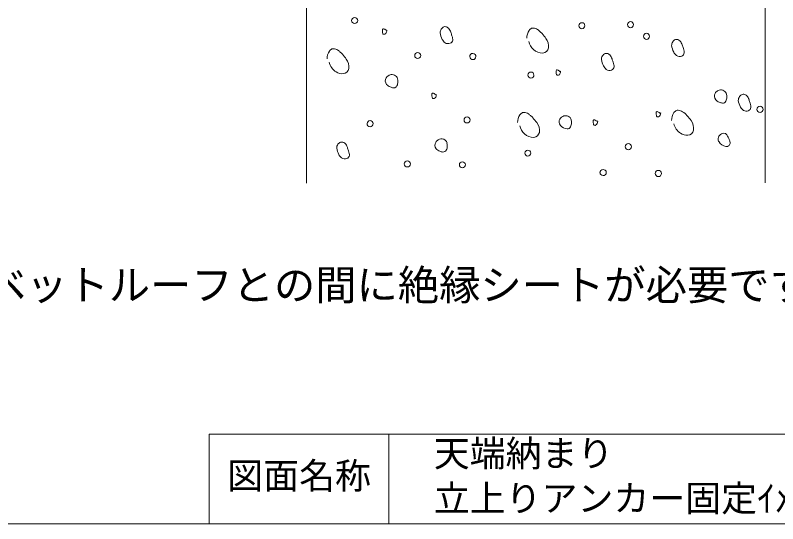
# Model space of a CAD drawing. Units: millimetres, scale not verified. Extents: x -1350 to 1350, y -943 to 920.
# Drawn here: x -66 to 783, y -880 to -313 of the extents above; entities that cross this region are included whole.
import ezdxf
from ezdxf.enums import TextEntityAlignment as Align

# ---------------------------------------------------------------- set-up
doc = ezdxf.new("R2010")
doc.units = ezdxf.units.MM
doc.header["$LTSCALE"] = 10
for name, color, linetype, lineweight in [('D-0', 7, 'Continuous', 18), ('E-0', 7, 'Continuous', 18), ('F-F', 7, 'Continuous', 9)]:
    doc.layers.add(name, color=color, linetype=linetype, lineweight=lineweight)
doc.layers.add('E-E', color=7, linetype='Continuous')
doc.styles.add('ＭＳ ゴシック', font='')
doc.styles.get('ＭＳ ゴシック').set_extended_font_data('MS Gothic')

msp = doc.modelspace()

# ---------------------------------------------------------------- linework, layer by layer
at = {"layer": 'D-0'}
msp.add_line((768.93, 53.26), (768.93, -499.94), dxfattribs=at)
msp.add_lwpolyline([(258.13, -500.34), (258.13, -239.34), (768.93, 53.26)], dxfattribs=at)
for centre, radius, start, end in [((312.11, -319.32), 3.59, 92.91793, 177.08207), ((312.05, -319.02), 3.52, 181.97426, 268.02574), ((311.74, -319.32), 3.59, 2.91793, 87.08207), ((311.83, -319.04), 3.5, 271.66375, 358.33625), ((565.03, -325.04), 3.5, 91.66375, 178.33625), ((564.88, -324.98), 3.44, 0.74688, 89.25312), ((619.31, -323.92), 3.59, 92.91793, 177.08207), ((618.94, -323.92), 3.59, 2.91793, 87.08207), ((357.59, -331.34), 14.73, 174.53714, 186.22679), ((344.8, -329.52), 1.92, 150.64664, 192.62159), ((343.65, -328.97), 0.648, 89.92728, 143.20282), ((343.59, -330.44), 2.12, 61.31223, 88.37963), ((342.19, -334.3), 6.21, 59.72108, 67.14882), ((350.88, -322.08), 8.82, 231.01535, 244.12954), ((341.63, -330.15), 6.1, 325.33058, 1.95778), ((347.21, -328.54), 1.49, 262.85504, 290.18456), ((413.98, -332.61), 6.86, 146.07487, 182.76328), ((413.83, -332.09), 6.46, 112.81588, 149.1276), ((412.65, -330.42), 4.49, 80.75259, 107.09923), ((412.13, -331.73), 5.86, 43.43765, 77.81082), ((408.26, -335.29), 11.13, 16.48277, 43.06256), ((520.05, -339.03), 16.52, 147.67199, 179.67674), ((511.66, -334), 6.74, 113.14047, 145.69432), ((510.52, -332.02), 4.48, 87.40929, 109.78253), ((509.96, -337.84), 10.34, 57.39649, 85.73361), ((506.64, -343.48), 16.88, 48.03094, 58.22927), ((498.02, -353.02), 29.73, 40.38395, 47.96737), ((565.11, -324.75), 3.59, 182.91793, 267.08207), ((564.81, -324.82), 3.52, 271.97436, 358.02564), ((619.31, -323.55), 3.59, 182.91793, 267.08207), ((618.94, -323.55), 3.59, 272.91793, 357.08207), ((345.04, -332.67), 2.1, 187.40057, 215.79005), ((344.24, -333.19), 1.15, 217.83185, 264.54656), ((344.82, -331.99), 2.45, 253.58385, 318.30694), ((430.13, -329.67), 23.23, 188.08016, 206.66434), ((557.81, -287.8), 145.78, 197.70559, 199.33872), ((402.17, -342.15), 19.07, 9.32801, 18.56344), ((413.3, -340.3), 7.79, 354.24796, 9.15475), ((439.65, -402.29), 106.12, 36.52004, 40.22584), ((513.65, -347.94), 14.31, 352.80245, 38.0003), ((636.97, -336.78), 3.44, 90.74688, 179.25312), ((637.03, -336.64), 3.5, 181.66375, 268.33625), ((636.74, -336.55), 3.59, 272.91793, 357.08207), ((636.81, -336.86), 3.52, 1.97436, 88.02564), ((419.41, -335), 11.26, 206.92716, 232.20776), ((415.92, -338.94), 6.02, 235.48497, 291.52143), ((416.92, -340.56), 4.16, 286.86961, 352.8063), ((523.73, -338.05), 18.36, 194.1588, 226.65918), ((671.78, -346.81), 6.86, 146.07487, 182.76328), ((687.66, -343.9), 22.96, 188.10903, 206.92679), ((671.63, -346.29), 6.46, 112.81588, 149.1276), ((670.37, -345.46), 5.28, 44.32786, 103.66079), ((665.93, -349.43), 11.23, 16.00895, 42.9925), ((770.05, -316.71), 97.91, 197.61346, 199.97487), ((297.65, -362.03), 16.52, 147.67199, 179.67674), ((289.26, -357), 6.74, 113.14047, 145.69432), ((288.12, -355.02), 4.48, 87.40929, 109.78253), ((287.56, -360.84), 10.34, 57.39649, 85.73361), ((284.24, -366.48), 16.88, 48.03094, 58.22927), ((275.62, -376.02), 29.73, 40.38395, 47.96737), ((382.25, -358.26), 3.52, 91.97426, 178.02574), ((381.94, -358.32), 3.59, 2.91793, 87.08207), ((443.54, -359.16), 3.42, 90.27439, 182.99876), ((443.33, -359.33), 3.6, 359.89917, 86.82768), ((520.62, -342.04), 13.33, 224.60028, 273.90172), ((521.1, -348.49), 6.86, 273.57582, 349.51094), ((593.43, -361.89), 6.46, 112.81588, 149.1276), ((592.25, -360.22), 4.49, 80.75259, 107.09923), ((591.73, -361.53), 5.86, 43.43765, 77.81082), ((677.14, -349.2), 11.18, 207.11756, 232.73047), ((674.91, -354.91), 4.02, 287.68339, 354.75507), ((658.88, -356.62), 20.21, 9.58693, 18.65944), ((670.86, -354.66), 8.07, 355.64035, 10.02787), ((217.25, -425.29), 106.12, 36.52004, 40.22584), ((291.25, -370.94), 14.31, 352.80245, 38.0003), ((382.17, -358.09), 3.44, 180.74688, 269.25312), ((382.03, -358.04), 3.5, 271.66375, 358.33625), ((443.63, -359.24), 3.5, 181.66375, 268.33625), ((443.34, -359.15), 3.59, 272.91793, 357.08207), ((593.58, -362.41), 6.86, 146.07487, 182.76328), ((608.97, -359.54), 22.47, 188.18695, 207.1133), ((587.86, -365.09), 11.13, 16.48277, 43.06256), ((2408.12, 296.85), 1925.78, 200.00422, 200.11698), ((673.86, -352.91), 6.26, 236.06581, 291.2538), ((300.76, -361.52), 17.7, 193.10674, 237.55061), ((298.7, -371.49), 6.86, 273.57582, 349.51094), ((599.36, -364.4), 11.7, 207.32899, 231.92902), ((595.71, -368.57), 6.18, 234.79077, 291.008), ((596.49, -370.29), 4.29, 289.61984, 355.95712), ((581.44, -372.06), 19.53, 10.34837, 19.65427), ((592.36, -370.07), 8.43, 356.40112, 10.3318), ((297.88, -366.2), 12.2, 237.21109, 275.88568), ((354.71, -388.35), 9.37, 109.88548, 146.2086), ((353.21, -386.86), 7.51, 67.50804, 102.96468), ((353.99, -385.41), 5.88, 12.50111, 69.05832), ((508.31, -380.12), 3.59, 92.91793, 177.08207), ((508.25, -379.82), 3.52, 181.97426, 268.02574), ((508.1, -379.96), 3.42, 0.42098, 89.57902), ((508.17, -379.98), 3.36, 269.34765, 0.65235), ((538.2, -375.32), 1.92, 150.64664, 192.62159), ((548.51, -376.64), 12.21, 175.74098, 189.67485), ((538.7, -378.35), 2.26, 188.9166, 216.64821), ((537.05, -374.77), 0.648, 89.92728, 143.20282), ((537.85, -378.88), 1.26, 220.33926, 264.36879), ((536.99, -376.24), 2.12, 61.31223, 88.37963), ((538.35, -378.01), 2.22, 253.7977, 318.49098), ((535.59, -380.1), 6.21, 59.72108, 67.14882), ((544.28, -367.88), 8.82, 231.01535, 244.12954), ((534.9, -375.91), 6.23, 325.0633, 1.59444), ((540.61, -374.34), 1.49, 262.85504, 290.18456), ((352.12, -386.35), 6.1, 148.26802, 220.35803), ((355.48, -383.17), 10.72, 221.62724, 248.00509), ((350.25, -387.37), 9.76, 333.04152, 0.10371), ((346.84, -386.88), 13.18, 357.9254, 12.01408), ((356.87, -380.83), 13.43, 246.29209, 262.56282), ((355.51, -390.68), 3.48, 263.77305, 314.07624), ((354.17, -389.33), 5.37, 314.3441, 332.71743), ((721.07, -405.26), 9.18, 122.45129, 147.54871), ((719.38, -402.47), 5.92, 104.21078, 123.1155), ((719.79, -403.02), 6.55, 14.88866, 106.52862), ((399.61, -401.16), 1.72, 149.21401, 192.74735), ((411.11, -402.47), 13.21, 175.9439, 188.73072), ((400.74, -404.05), 2.73, 188.97802, 213.52299), ((398.7, -400.73), 0.729, 91.14387, 141.98624), ((399.68, -404.69), 1.49, 215.60092, 256.40616), ((398.61, -402.99), 2.99, 54.9958, 88.55405), ((399.81, -403.77), 2.42, 258.52681, 319.5244), ((405.88, -393.68), 8.82, 231.01535, 244.12954), ((396.34, -401.78), 6.39, 326.12315, 2.14541), ((402.21, -400.14), 1.49, 262.85504, 290.18456), ((718.61, -403.43), 6.12, 149.65836, 220.37917), ((721.75, -400.36), 10.51, 222.07059, 248.5692), ((717.06, -404.62), 9.35, 331.6622, 359.65056), ((713.19, -404.1), 13.23, 357.51507, 12.069), ((746.94, -408.4), 7.81, 144.39414, 179.50501), ((745.39, -406.92), 5.69, 109.06564, 147.48941), ((744.99, -405.57), 4.29, 84.74299, 109.96177), ((744.54, -406.74), 5.51, 44.52972, 81.15581), ((740.25, -410.8), 11.42, 17.66893, 43.95586), ((890.29, -363.76), 145.82, 197.38814, 198.92639), ((723.29, -397.69), 13.56, 246.59744, 262.51766), ((722.02, -407.58), 3.59, 262.18657, 335.71542), ((763.18, -403.99), 24.44, 190.25437, 208.73906), ((751.02, -410.54), 10.63, 209.29176, 235.70014), ((733.2, -417.29), 20.13, 8.99746, 18.02215), ((744.81, -415.48), 8.39, 355.25826, 9.23323), ((763.45, -418.26), 3.52, 91.97426, 178.02574), ((763.14, -418.32), 3.59, 2.91791, 87.08205), ((509.35, -432.87), 16.02, 147.15991, 179.5399), ((501.45, -428.02), 6.75, 112.99251, 145.37227), ((500.33, -426.02), 4.49, 87.4321, 109.75972), ((499.74, -431.89), 10.38, 57.46183, 85.66827), ((496.41, -437.67), 17.05, 48.41013, 58.46367), ((649.69, -421.85), 1.99, 145.9468, 188.3032), ((671.81, -422.04), 24.08, 180.2354, 187.39275), ((648.55, -421.2), 0.681, 85.25005, 137.64542), ((648.21, -423.68), 3.19, 52.87443, 82.745), ((655.07, -414.86), 7.99, 231.77622, 246.67571), ((652.21, -420.66), 1.57, 258.97, 289.39984), ((644.29, -421.56), 8.46, 338.66574, 356.08259), ((681.45, -430.63), 16.52, 147.67199, 179.67674), ((673.06, -425.6), 6.74, 113.14047, 145.69432), ((671.92, -423.62), 4.48, 87.40929, 109.78253), ((671.35, -429.9), 10.79, 58.10956, 85.86105), ((668.29, -435.3), 17, 48.79149, 58.98639), ((659.9, -444.89), 29.74, 41.20989, 48.79011), ((748.1, -414.15), 6.01, 239.21745, 291.72065), ((749.06, -415.81), 4.13, 287.91909, 354.91849), ((763.43, -418.04), 3.5, 181.66375, 268.33625), ((763.14, -417.95), 3.59, 272.91795, 357.08209), ((329.25, -434.06), 3.52, 91.97426, 178.02574), ((328.94, -434.12), 3.59, 2.91793, 87.08207), ((437.17, -429.98), 3.44, 90.74688, 179.25312), ((437.23, -429.84), 3.5, 181.66375, 268.33625), ((437.11, -429.95), 3.42, 0.24382, 89.75618), ((437.09, -429.9), 3.44, 270.63512, 359.36488), ((487.52, -447.57), 30.36, 40.89842, 48.27122), ((414.5, -510.07), 126.48, 37.5805, 40.64014), ((502.94, -441.9), 14.81, 352.71294, 37.24199), ((545.64, -432.03), 6.15, 149.78496, 221.09571), ((548.32, -434.41), 9.68, 110.49049, 145.6036), ((546.61, -432.66), 7.51, 67.50804, 102.96468), ((547.39, -431.21), 5.88, 12.50111, 69.05832), ((540.19, -432.7), 13.23, 357.51507, 12.069), ((579.32, -431.09), 1.81, 144.46149, 187.88121), ((605.93, -430.93), 28.41, 180.8263, 186.85289), ((578.4, -430.54), 0.745, 87.54734, 137.41153), ((578.18, -432.85), 3.06, 55.09633, 85.30592), ((584.87, -424.06), 7.99, 231.77622, 246.67571), ((582.01, -429.86), 1.57, 258.97, 289.39984), ((573.95, -430.85), 8.6, 338.94571, 356.74441), ((650.1, -424.79), 2.2, 188.97521, 216.26452), ((649.24, -425.38), 1.16, 218.01247, 264.36595), ((649.79, -424.2), 2.43, 254.08054, 284.1007), ((649.11, -423.59), 3.23, 293.27795, 341.05588), ((593.75, -501.61), 116.87, 37.4547, 40.76594), ((674.24, -439.4), 15.14, 352.17665, 35.79705), ((329.25, -434.02), 3.52, 178.70516, 268.02169), ((328.81, -433.83), 3.72, 274.95602, 358.31713), ((513.72, -432.01), 18.5, 193.53921, 226.27764), ((549.38, -428.42), 11.35, 222.42319, 265.67224), ((549.02, -436.18), 3.59, 262.18657, 335.71542), ((544.06, -433.22), 9.35, 331.6622, 359.65056), ((580.36, -433.96), 2.65, 187.79402, 212.85226), ((579.23, -434.62), 1.35, 215.06497, 256.89633), ((579.43, -433.31), 2.67, 259.08776, 286.36486), ((578.84, -432.85), 3.31, 294.04447, 340.88116), ((684.7, -429.82), 17.9, 193.9579, 236.68843), ((682.51, -440.07), 6.88, 273.50632, 348.35005), ((510.41, -436.11), 13.26, 224.35003, 273.95938), ((510.8, -442.39), 6.96, 274.31825, 348.54112), ((681.99, -434.31), 12.66, 235.75652, 274.23911), ((723.51, -451.52), 6.86, 129.32598, 171.75722), ((723.06, -450.64), 5.89, 75.53484, 131.32722), ((724.18, -446.25), 1.36, 44.56129, 75.15594), ((717.73, -452.58), 10.4, 25.30135, 44.46577), ((713.02, -458.34), 17.41, 17.44701, 35.86703), ((298.75, -461.03), 6.83, 144.23582, 182.61034), ((297.97, -460.08), 5.65, 109.01149, 147.44149), ((297.53, -459.54), 5, 45.72522, 106.31238), ((292.78, -463.91), 11.46, 17.10447, 43.9359), ((407.23, -458.11), 6.01, 148.13504, 220.28992), ((409.83, -459.54), 8.98, 124.20193, 149.14286), ((407.83, -456.58), 5.4, 103.97403, 124.31705), ((408.48, -457.85), 6.8, 83.22439, 106.71509), ((408.84, -457.13), 6.05, 13.28647, 85.78908), ((401.06, -458.56), 13.95, 358.03294, 11.66675), ((616.83, -459.84), 3.5, 91.66375, 178.33625), ((616.61, -459.86), 3.52, 1.97436, 88.02564), ((722.74, -451.05), 6.04, 175.14548, 212.78431), ((727.33, -448.43), 11.31, 211.32714, 259.99758), ((725.89, -455.33), 4.28, 263.04521, 315.36274), ((725.46, -455.44), 4.52, 320.17138, 3.60857), ((721.88, -455.46), 8.1, 2.12567, 16.79898), ((314.17, -458.14), 22.47, 188.18695, 207.1133), ((57.52, -551.64), 262.52, 19.41935, 20.30582), ((287.1, -470.54), 19.04, 9.67454, 18.94017), ((410.49, -454.92), 10.56, 222.05177, 248.3163), ((411.96, -452.47), 13.4, 246.3342, 262.11733), ((410.46, -461.94), 3.81, 264.94928, 336.26979), ((405.46, -459.1), 9.55, 332.74295, 0.40228), ((504.83, -467.04), 3.5, 91.66375, 178.33625), ((504.91, -466.75), 3.59, 182.91793, 267.08207), ((504.68, -466.98), 3.44, 0.74688, 89.25312), ((504.61, -466.82), 3.52, 271.97436, 358.02564), ((616.91, -459.55), 3.59, 182.91793, 267.08207), ((616.54, -459.55), 3.59, 272.91793, 357.08207), ((304.56, -463), 11.7, 207.32899, 231.92902), ((300.91, -467.17), 6.18, 234.79077, 291.008), ((301.87, -469.02), 4.11, 287.79461, 355.04296), ((297.75, -468.76), 8.24, 355.68532, 9.92742), ((370.65, -479.06), 3.52, 91.97426, 178.02574), ((370.34, -479.12), 3.59, 2.91793, 87.08207), ((370.57, -478.89), 3.44, 180.74688, 269.25312), ((370.43, -478.84), 3.5, 271.66375, 358.33625), ((432.05, -480.06), 3.52, 91.97426, 178.02574), ((431.97, -479.89), 3.44, 180.74688, 269.25312), ((431.92, -479.93), 3.4, 270.08341, 359.91659), ((431.86, -480.01), 3.47, 1.18002, 88.81998), ((588.71, -488.72), 3.59, 92.91793, 177.08207), ((588.65, -488.42), 3.52, 181.97426, 268.02574), ((588.64, -488.62), 3.49, 1.42699, 91.84617), ((588.61, -488.42), 3.52, 268.70516, 358.02169), ((650.25, -489.66), 3.52, 91.97426, 178.02574), ((650.25, -489.62), 3.52, 178.70516, 268.02169), ((650.04, -489.62), 3.49, 1.44214, 88.55786), ((650.03, -489.64), 3.5, 271.64769, 1.62547)]:
    msp.add_arc(centre, radius, start, end, dxfattribs=at)
at = {"layer": 'F-F'}
for p, q in [((150, -880), (150, -780)), ((1350, -780), (150, -780)), ((350, -880), (350, -780))]:
    msp.add_line(p, q, dxfattribs=at)
msp.add_lwpolyline([(-1350, 920), (1350, 920), (1350, -880), (-1350, -880)], dxfattribs=at)

# ---------------------------------------------------------------- texts
at = {"layer": 'E-0', "style": 'ＭＳ ゴシック'}
msp.add_text('● 改修工事の場合、既存下地とリベットルーフとの間に絶縁シートが必要です。', height=33.72, dxfattribs=at).set_placement((-812.8, -640.84), align=Align.BOTTOM_LEFT)
at = {"layer": 'E-E', "style": 'ＭＳ ゴシック'}
msp.add_text('図面名称', height=29.33, dxfattribs=at).set_placement((170, -850), align=Align.BOTTOM_LEFT)
at = {"layer": 'F-F', "style": 'ＭＳ ゴシック'}
for s, p in [('天端納まり', (400, -825)), ('立上りアンカー固定ｲﾒｰｼﾞ', (400, -875))]:
    msp.add_text(s, height=29.33, dxfattribs=at).set_placement(p, align=Align.BOTTOM_LEFT)

doc.saveas('drawing.dxf')
